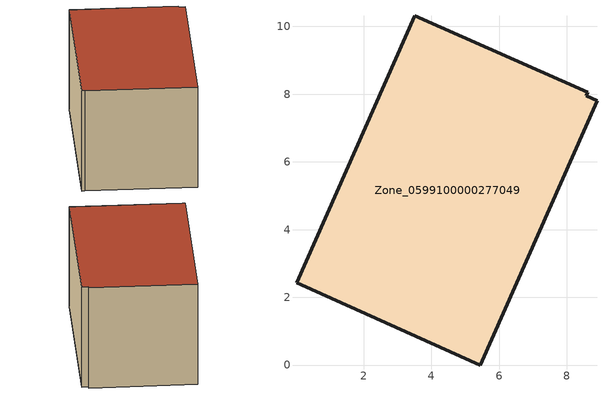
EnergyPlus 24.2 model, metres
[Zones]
Zone_0599100000277049
 floor ground (C_G): 8.62,8.06 8.58,7.95 8.89,7.81 5.44,0 0.16,2.37 0.02,2.43 3.51,10.31 z0
 wall outside (C_F): 0.16,2.37 5.44,0 8.89,7.81 8.58,7.95 8.62,8.06 3.51,10.31 0.02,2.43 0.16,2.37 z0:5.82
 roof outside (C_R): 8.58,7.95 8.62,8.06 3.51,10.31 0.02,2.43 0.16,2.37 5.44,0 8.89,7.81 z5.82
[BUILDING]
Pand.0599100000277049: North Axis=0; Terrain=City; Loads Convergence Tolerance Value=0.04; Temperature Convergence Tolerance Value=0.4; Solar Distribution=FullExterior; Maximum Number of Warmup Days=25; Minimum Number of Warmup Days=1
[Site:Location]
Rotterdam.The.Hague.AP_ZH_NLD Design_Conditions: Latitude=51.96; Longitude=4.45; Time Zone=1; Elevation=-4.5
[SITE:GROUNDTEMPERATURE:BUILDINGSURFACE]
18, 18, 18, 18, 18, 18, 18, 18, 18, 18, 18, 18
[MATERIAL] Thermal Absorptance=0.9; Solar Absorptance=0.7; Visible Absorptance=0.7
Name | Roughness | Thickness | Conductivity | Density | Specific Heat
G.TI.1946-1964 | MediumSmooth | 0.15 | 1 | 540 | 1210
F.TI.1946-1964 | Rough | 0.3 | 0.857143 | 1920 | 840
R.TI.1946-1964 | MediumRough | 0.2 | 0.277778 | 1500 | 1000
[CONSTRUCTION]
C_G: G.TI.1946-1964
C_F: F.TI.1946-1964
C_R: R.TI.1946-1964
[ZONE]
Zone_0599100000277049: Type=1; Multiplier=1; Ceiling Height=Autocalculate; Volume=Autocalculate; Floor Area=autocalculate; Part of Total Floor Area=Yes
[ZONEINFILTRATION:DESIGNFLOWRATE]
Infil_Zone_0599100000277049: Zone or ZoneList or Space or SpaceList=Zone_0599100000277049; Schedule=AlwaysOn; Design Flow Rate Calculation Method=Flow/Area; Flow Rate per Floor Area=0.003; Constant Term Coefficient=1; Temperature Term Coefficient=0; Velocity Term Coefficient=0; Velocity Squared Term Coefficient=0
[HVACTEMPLATE:ZONE:IDEALLOADSAIRSYSTEM]
Zone_0599100000277049: Maximum Heating Supply Air Temperature=50; Minimum Cooling Supply Air Temperature=13; Maximum Heating Supply Air Humidity Ratio=0.0156; Minimum Cooling Supply Air Humidity Ratio=0.0077; Heating Limit=NoLimit; Cooling Limit=NoLimit; Dehumidification Control Type=ConstantSensibleHeatRatio; Cooling Sensible Heat Ratio=0.7; Dehumidification Setpoint=60; Humidification Control Type=None; Humidification Setpoint=30; Outdoor Air Method=None; Outdoor Air Flow Rate per Person=0.00944; Outdoor Air Flow Rate per Zone Floor Area=0; Outdoor Air Flow Rate per Zone=0; Demand Controlled Ventilation Type=None; Outdoor Air Economizer Type=NoEconomizer; Heat Recovery Type=None; Sensible Heat Recovery Effectiveness=0.7; Latent Heat Recovery Effectiveness=0.65
[ZONECONTROL:THERMOSTAT]
ThermostatControl_Zone_0599100000277049: Zone or ZoneList=Zone_0599100000277049; Control Type Schedule=DualSetpointControlType; Control 1=Thermostat_Zone_0599100000277049; Temperature Difference Between Cutout And Setpoint=0
[THERMOSTATSETPOINT:DUALSETPOINT]
Thermostat_Zone_0599100000277049: Heating Setpoint Temperature Schedule=HeatingSetpoint_Zone_0599100000277049; Cooling Setpoint Temperature Schedule=CoolingSetpoint_Zone_0599100000277049
[SCHEDULE:COMPACT]
HeatingSetpoint_Zone_0599100000277049: Through: 12/31, For: AllDays, Until: 24:00, 21
CoolingSetpoint_Zone_0599100000277049: Through: 12/31, For: AllDays, Until: 24:00, 24
DualSetpointControlType: Through: 12/31, For: AllDays, Until: 24:00, 4
AlwaysOn: Through: 12/31, For: AllDays, Until: 24:00, 1
